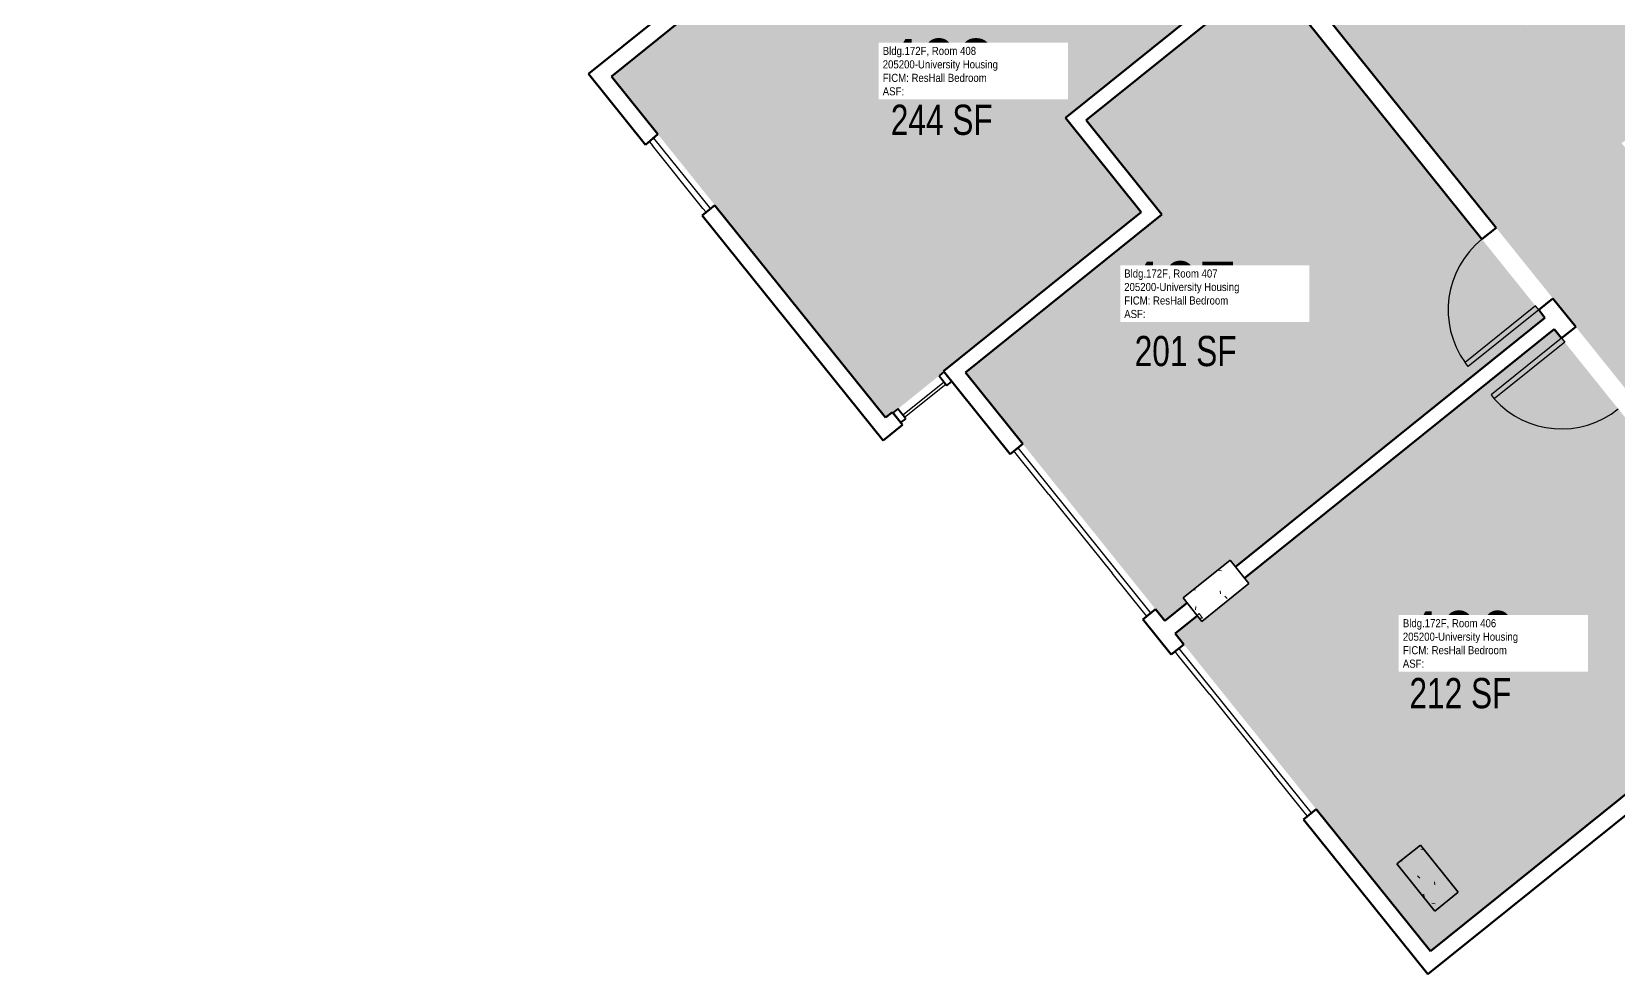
# Model space of a CAD drawing. Header units: inches. Extents: x 69234239 to 69236626, y 27656166 to 27658522.
# Drawn here: x 69235374 to 69236005, y 27656166 to 27656541 of the extents above; entities that cross this region are included whole.
import ezdxf
from ezdxf.enums import TextEntityAlignment as Align

# ---------------------------------------------------------------- set-up
doc = ezdxf.new("R2010")
doc.units = ezdxf.units.IN
doc.header["$LTSCALE"] = 100
doc.header["$MEASUREMENT"] = 0
for name, color, linetype in [('A-COLS', 5, 'CONTINUOUS'), ('A-DOOR', 2, 'CONTINUOUS'), ('A-GLAZ', 1, 'CONTINUOUS'), ('A-IDEN-RNUM', 7, 'CONTINUOUS'), ('A-IDEN-SNUM', 4, 'CONTINUOUS'), ('A-IDEN-VNUM', 4, 'CONTINUOUS'), ('A-WALL', 5, 'CONTINUOUS'), ('AREA-TEXT', 3, 'CONTINUOUS'), ('Rooms-Category-Color', 7, 'CONTINUOUS'), ('Rooms-College-Color', 7, 'CONTINUOUS'), ('Rooms-Department-Color', 7, 'CONTINUOUS'), ('Rooms-Division-Color', 7, 'CONTINUOUS'), ('Rooms-Information', 7, 'CONTINUOUS')]:
    doc.layers.add(name, color=color, linetype=linetype)
doc.styles.add('CP_AREA', font='arial.ttf', dxfattribs={"height": 15})
doc.styles.add('CP_ROOMSNUMBER', font='arial.ttf', dxfattribs={"height": 1})
doc.styles.add('CP_ROOMVNUMBER', font='arial.ttf', dxfattribs={"width": 0.85, "height": 0.075})

msp = doc.modelspace()

# ---------------------------------------------------------------- hatches: boundary and pattern name
at = {"layer": 'A-COLS', "lineweight": 5}
h = msp.add_hatch(dxfattribs=at)
h.set_pattern_fill('FP_4', color=256, angle=308.79082, style=0, pattern_type=2)
h.set_pattern_definition([(178.7908, (69235784.633, 27657305.722), (-15.37654, 22.9776), [2.88, -31.68]), (123.7908, (69235784.633, 27657305.722), (-19.1757, -22.2481), [2.304, -25.344]), (229.2418, (69235783.352, 27657307.636), (-34.5522, 0.7301), [2.448, -26.924]), (174.975, (69235778.647, 27657300.91), (-20.7198, 35.925), [4.32, -47.52]), (225.427, (69235776.92, 27657303.904), (-51.6406, 4.5404), [3.671, -40.386]), (119.975, (69235778.647, 27657300.91), (-51.6408, 4.5406), [3.456, -38.016]), (149.7908, (69235777.738, 27657305.106), (-2.30886, 27.55136), [2.88, -31.68]), (94.7908, (69235777.738, 27657305.106), (-27.5576, -10.1621), [2.304, -25.344]), (200.2418, (69235777.545, 27657307.402), (-29.8661, 17.3898), [2.448, -26.924]), (166.2908, (69235784.633, 27657305.722), (-10.25581, -7.64421), [1.267, -23.77, 1.267, -24.461, -25.44]), (166.2908, (69235784.633, 27657305.722), (-10.25581, -7.64421), [-50.765, 1.267, -24.173]), (136.2908, (69235784.633, 27657305.722), (-18.1331, -1.61451), [1.267, -13.402, 1.267, -23.194, -9.696]), (136.2908, (69235784.633, 27657305.722), (-18.1331, -1.61451), [-39.13, 1.267, -8.429]), (96.2908, (69235789.999, 27657299.046), (-12.16747, 16.52022), [1.267, -8.333, 1.267, -28.685, -39.744]), (96.2908, (69235789.999, 27657299.046), (-12.16747, 16.52022), [-39.552, 1.267, -38.477]), (86.2908, (69235792.404, 27657296.053), (-17.02624, 15.04698), [1.267, -11.213, 1.267, -18.624, -28.224]), (86.2908, (69235792.404, 27657296.053), (-17.02624, 15.04698), [-32.371, 1.267, -26.957])])
h.paths.add_polyline_path([(69235850.27, 27656330.96), (69235831.57, 27656315.92), (69235839.08, 27656306.57), (69235857.79, 27656321.61)], flags=0)
h = msp.add_hatch(dxfattribs=at)
h.set_pattern_fill('FP_8', color=256, angle=38.79082, style=0, pattern_type=2)
h.set_pattern_definition([(178.7908, (69235784.634, 27657305.722), (-15.37654, 22.9776), [2.88, -31.68]), (123.7908, (69235784.634, 27657305.722), (-19.1757, -22.2481), [2.304, -25.344]), (229.2418, (69235783.352, 27657307.636), (-34.5522, 0.7301), [2.448, -26.924]), (174.9748, (69235778.648, 27657300.91), (-20.7198, 35.925), [4.32, -47.52]), (225.427, (69235776.92, 27657303.903), (-51.6406, 4.5404), [3.671, -40.386]), (119.975, (69235778.65, 27657300.91), (-51.6408, 4.5406), [3.456, -38.016]), (149.7908, (69235777.739, 27657305.106), (-2.30886, 27.55136), [2.88, -31.68]), (94.7908, (69235777.74, 27657305.106), (-27.55756, -10.16206), [2.304, -25.344]), (200.2418, (69235777.546, 27657307.402), (-29.8661, 17.3898), [2.448, -26.924]), (166.2908, (69235784.634, 27657305.722), (-10.25581, -7.64421), [1.267, -23.77, 1.267, -24.461, -25.44]), (166.2908, (69235784.634, 27657305.722), (-10.25581, -7.64421), [-50.765, 1.267, -24.173]), (136.2908, (69235784.634, 27657305.722), (-18.1331, -1.61451), [1.267, -13.402, 1.267, -23.194, -9.696]), (136.2908, (69235784.634, 27657305.722), (-18.1331, -1.61451), [-39.13, 1.267, -8.429]), (96.2908, (69235789.999, 27657299.047), (-12.16747, 16.52022), [1.267, -8.333, 1.267, -28.685, -39.744]), (96.2908, (69235789.999, 27657299.047), (-12.16747, 16.52022), [-39.552, 1.267, -38.477]), (86.2908, (69235792.404, 27657296.054), (-17.02624, 15.04698), [1.267, -11.213, 1.267, -18.624, -28.224]), (86.2908, (69235792.404, 27657296.054), (-17.02624, 15.04698), [-32.371, 1.267, -26.957])])
h.paths.add_polyline_path([(69235941.01, 27656199.01), (69235925.97, 27656217.72), (69235916.62, 27656210.2), (69235931.66, 27656191.5)], flags=0)
at = {"layer": 'Rooms-Category-Color', "true_color": 0xadadad}
msp.add_hatch(color=253, dxfattribs=at).paths.add_polyline_path([(69235420.57, 27657225.02), (69235373.81, 27657187.43), (69235492.64, 27657039.58), (69235590.3, 27656918.09), (69235673.7, 27656814.32), (69235786.81, 27656673.59), (69235869.39, 27656570.85), (69235982.98, 27656429.53), (69236021.56, 27656381.53), (69236043.98, 27656353.63), (69236090.7, 27656391.18), (69236005.97, 27656496.6), (69236017.42, 27656505.8), (69236246.82, 27656690.18), (69236258.27, 27656699.38), (69236343, 27656593.96), (69236389.26, 27656631.14), (69236389.76, 27656631.55), (69236372.3, 27656653.28), (69236366.82, 27656660.1), (69236327.74, 27656708.71), (69236325.08, 27656712.03), (69236325.04, 27656712.08), (69236230.52, 27656829.67), (69236132.08, 27656952.14), (69236034.43, 27657073.64), (69235968.96, 27657155.09), (69235922.19, 27657117.51), (69235925.58, 27657113.29), (69235960.98, 27657069.25), (69235970.06, 27657057.95), (69236102.91, 27656892.66), (69236216.96, 27656750.77), (69236220.68, 27656746.15), (69236168.94, 27656704.56), (69236167.06, 27656706.9), (69236139, 27656684.35), (69236140.88, 27656682.01), (69236130.55, 27656673.71), (69236128.67, 27656676.05), (69236100.61, 27656653.49), (69236102.49, 27656651.16), (69236053.49, 27656611.77), (69235973.06, 27656547.12), (69235968.43, 27656543.4), (69235876.39, 27656657.91), (69235878.73, 27656659.79), (69235854.77, 27656689.61), (69235852.43, 27656687.73), (69235850.63, 27656689.97), (69235716.87, 27656856.38), (69235697.69, 27656880.24), (69235661.16, 27656925.7), (69235657.85, 27656929.81), (69235655.58, 27656932.63), (69235637.42, 27656955.24), (69235538.18, 27657078.7), (69235540.52, 27657080.58), (69235515.85, 27657111.27), (69235513.52, 27657109.39), (69235502.13, 27657123.56), (69235484.91, 27657144.98), (69235482.63, 27657147.81), (69235482.6, 27657147.86), (69235430.64, 27657212.5)])
at = {"layer": 'Rooms-Category-Color', "true_color": 0x728ef3}
for points in [[(69235659.9, 27656567.81), (69235661.7, 27656565.57), (69235643, 27656550.54), (69235641.19, 27656552.78), (69235629.84, 27656543.65), (69235604.32, 27656523.14), (69235713.29, 27656387.56), (69235716.01, 27656389.75), (69235716.25, 27656389.46), (69235736.51, 27656405.75), (69235736.28, 27656406.04), (69235814.91, 27656469.24), (69235784.83, 27656506.65), (69235861.9, 27656568.6), (69235783, 27656666.76)], [(69235823.17, 27656468.34), (69235745.03, 27656405.54), (69235824.35, 27656306.84), (69235833.17, 27656313.93), (69235831.57, 27656315.92), (69235850.27, 27656330.96), (69235852.39, 27656328.33), (69235975.49, 27656427.27), (69235865.58, 27656564.02), (69235793.09, 27656505.75)], [(69236075.77, 27656292.73), (69236068.64, 27656301.6), (69236064.94, 27656298.62), (69236049.9, 27656317.33), (69236053.61, 27656320.31), (69236011.13, 27656373.15), (69236015.91, 27656376.99), (69235979.17, 27656422.69), (69235856.07, 27656323.75), (69235856.02, 27656323.71), (69235857.74, 27656321.57), (69235839.08, 27656306.57), (69235837.24, 27656308.86), (69235828.43, 27656301.77), (69235929.92, 27656175.5)]]:
    msp.add_hatch(color=171, dxfattribs=at).paths.add_polyline_path(points)
at = {"layer": 'Rooms-College-Color', "true_color": 0xadadad}
for points in [[(69235420.57, 27657225.02), (69235373.81, 27657187.43), (69235492.64, 27657039.58), (69235590.3, 27656918.09), (69235673.7, 27656814.32), (69235786.81, 27656673.59), (69235869.39, 27656570.85), (69235982.98, 27656429.53), (69236021.56, 27656381.53), (69236043.98, 27656353.63), (69236090.7, 27656391.18), (69236005.97, 27656496.6), (69236017.42, 27656505.8), (69236246.82, 27656690.18), (69236258.27, 27656699.38), (69236343, 27656593.96), (69236389.26, 27656631.14), (69236389.76, 27656631.55), (69236372.3, 27656653.28), (69236366.82, 27656660.1), (69236327.74, 27656708.71), (69236325.08, 27656712.03), (69236325.04, 27656712.08), (69236230.52, 27656829.67), (69236132.08, 27656952.14), (69236034.43, 27657073.64), (69235968.96, 27657155.09), (69235922.19, 27657117.51), (69235925.58, 27657113.29), (69235960.98, 27657069.25), (69235970.06, 27657057.95), (69236102.91, 27656892.66), (69236216.96, 27656750.77), (69236220.68, 27656746.15), (69236168.94, 27656704.56), (69236167.06, 27656706.9), (69236139, 27656684.35), (69236140.88, 27656682.01), (69236130.55, 27656673.71), (69236128.67, 27656676.05), (69236100.61, 27656653.49), (69236102.49, 27656651.16), (69236053.49, 27656611.77), (69235973.06, 27656547.12), (69235968.43, 27656543.4), (69235876.39, 27656657.91), (69235878.73, 27656659.79), (69235854.77, 27656689.61), (69235852.43, 27656687.73), (69235850.63, 27656689.97), (69235716.87, 27656856.38), (69235697.69, 27656880.24), (69235661.16, 27656925.7), (69235657.85, 27656929.81), (69235655.58, 27656932.63), (69235637.42, 27656955.24), (69235538.18, 27657078.7), (69235540.52, 27657080.58), (69235515.85, 27657111.27), (69235513.52, 27657109.39), (69235502.13, 27657123.56), (69235484.91, 27657144.98), (69235482.63, 27657147.81), (69235482.6, 27657147.86), (69235430.64, 27657212.5)], [(69235659.9, 27656567.81), (69235661.7, 27656565.57), (69235643, 27656550.54), (69235641.19, 27656552.78), (69235629.84, 27656543.65), (69235604.32, 27656523.14), (69235713.29, 27656387.56), (69235716.01, 27656389.75), (69235716.25, 27656389.46), (69235736.51, 27656405.75), (69235736.28, 27656406.04), (69235814.91, 27656469.24), (69235784.83, 27656506.65), (69235861.9, 27656568.6), (69235783, 27656666.76)], [(69235823.17, 27656468.34), (69235745.03, 27656405.54), (69235824.35, 27656306.84), (69235833.17, 27656313.93), (69235831.57, 27656315.92), (69235850.27, 27656330.96), (69235852.39, 27656328.33), (69235975.49, 27656427.27), (69235865.58, 27656564.02), (69235793.09, 27656505.75)], [(69236075.77, 27656292.73), (69236068.64, 27656301.6), (69236064.94, 27656298.62), (69236049.9, 27656317.33), (69236053.61, 27656320.31), (69236011.13, 27656373.15), (69236015.91, 27656376.99), (69235979.17, 27656422.69), (69235856.07, 27656323.75), (69235856.02, 27656323.71), (69235857.74, 27656321.57), (69235839.08, 27656306.57), (69235837.24, 27656308.86), (69235828.43, 27656301.77), (69235929.92, 27656175.5)]]:
    msp.add_hatch(color=253, dxfattribs=at).paths.add_polyline_path(points)
at = {"layer": 'Rooms-Department-Color', "true_color": 0xacacac}
msp.add_hatch(color=253, dxfattribs=at).paths.add_polyline_path([(69235420.57, 27657225.02), (69235373.81, 27657187.43), (69235492.64, 27657039.58), (69235590.3, 27656918.09), (69235673.7, 27656814.32), (69235786.81, 27656673.59), (69235869.39, 27656570.85), (69235982.98, 27656429.53), (69236021.56, 27656381.53), (69236043.98, 27656353.63), (69236090.7, 27656391.18), (69236005.97, 27656496.6), (69236017.42, 27656505.8), (69236246.82, 27656690.18), (69236258.27, 27656699.38), (69236343, 27656593.96), (69236389.26, 27656631.14), (69236389.76, 27656631.55), (69236372.3, 27656653.28), (69236366.82, 27656660.1), (69236327.74, 27656708.71), (69236325.08, 27656712.03), (69236325.04, 27656712.08), (69236230.52, 27656829.67), (69236132.08, 27656952.14), (69236034.43, 27657073.64), (69235968.96, 27657155.09), (69235922.19, 27657117.51), (69235925.58, 27657113.29), (69235960.98, 27657069.25), (69235970.06, 27657057.95), (69236102.91, 27656892.66), (69236216.96, 27656750.77), (69236220.68, 27656746.15), (69236168.94, 27656704.56), (69236167.06, 27656706.9), (69236139, 27656684.35), (69236140.88, 27656682.01), (69236130.55, 27656673.71), (69236128.67, 27656676.05), (69236100.61, 27656653.49), (69236102.49, 27656651.16), (69236053.49, 27656611.77), (69235973.06, 27656547.12), (69235968.43, 27656543.4), (69235876.39, 27656657.91), (69235878.73, 27656659.79), (69235854.77, 27656689.61), (69235852.43, 27656687.73), (69235850.63, 27656689.97), (69235716.87, 27656856.38), (69235697.69, 27656880.24), (69235661.16, 27656925.7), (69235657.85, 27656929.81), (69235655.58, 27656932.63), (69235637.42, 27656955.24), (69235538.18, 27657078.7), (69235540.52, 27657080.58), (69235515.85, 27657111.27), (69235513.52, 27657109.39), (69235502.13, 27657123.56), (69235484.91, 27657144.98), (69235482.63, 27657147.81), (69235482.6, 27657147.86), (69235430.64, 27657212.5)])
at = {"layer": 'Rooms-Department-Color', "true_color": 0x604aed}
for points in [[(69235659.9, 27656567.81), (69235661.7, 27656565.57), (69235643, 27656550.54), (69235641.19, 27656552.78), (69235629.84, 27656543.65), (69235604.32, 27656523.14), (69235713.29, 27656387.56), (69235716.01, 27656389.75), (69235716.25, 27656389.46), (69235736.51, 27656405.75), (69235736.28, 27656406.04), (69235814.91, 27656469.24), (69235784.83, 27656506.65), (69235861.9, 27656568.6), (69235783, 27656666.76)], [(69235823.17, 27656468.34), (69235745.03, 27656405.54), (69235824.35, 27656306.84), (69235833.17, 27656313.93), (69235831.57, 27656315.92), (69235850.27, 27656330.96), (69235852.39, 27656328.33), (69235975.49, 27656427.27), (69235865.58, 27656564.02), (69235793.09, 27656505.75)], [(69236075.77, 27656292.73), (69236068.64, 27656301.6), (69236064.94, 27656298.62), (69236049.9, 27656317.33), (69236053.61, 27656320.31), (69236011.13, 27656373.15), (69236015.91, 27656376.99), (69235979.17, 27656422.69), (69235856.07, 27656323.75), (69235856.02, 27656323.71), (69235857.74, 27656321.57), (69235839.08, 27656306.57), (69235837.24, 27656308.86), (69235828.43, 27656301.77), (69235929.92, 27656175.5)]]:
    msp.add_hatch(color=173, dxfattribs=at).paths.add_polyline_path(points)
at = {"layer": 'Rooms-Division-Color', "true_color": 0xadadad}
msp.add_hatch(color=253, dxfattribs=at).paths.add_polyline_path([(69235420.57, 27657225.02), (69235373.81, 27657187.43), (69235492.64, 27657039.58), (69235590.3, 27656918.09), (69235673.7, 27656814.32), (69235786.81, 27656673.59), (69235869.39, 27656570.85), (69235982.98, 27656429.53), (69236021.56, 27656381.53), (69236043.98, 27656353.63), (69236090.7, 27656391.18), (69236005.97, 27656496.6), (69236017.42, 27656505.8), (69236246.82, 27656690.18), (69236258.27, 27656699.38), (69236343, 27656593.96), (69236389.26, 27656631.14), (69236389.76, 27656631.55), (69236372.3, 27656653.28), (69236366.82, 27656660.1), (69236327.74, 27656708.71), (69236325.08, 27656712.03), (69236325.04, 27656712.08), (69236230.52, 27656829.67), (69236132.08, 27656952.14), (69236034.43, 27657073.64), (69235968.96, 27657155.09), (69235922.19, 27657117.51), (69235925.58, 27657113.29), (69235960.98, 27657069.25), (69235970.06, 27657057.95), (69236102.91, 27656892.66), (69236216.96, 27656750.77), (69236220.68, 27656746.15), (69236168.94, 27656704.56), (69236167.06, 27656706.9), (69236139, 27656684.35), (69236140.88, 27656682.01), (69236130.55, 27656673.71), (69236128.67, 27656676.05), (69236100.61, 27656653.49), (69236102.49, 27656651.16), (69236053.49, 27656611.77), (69235973.06, 27656547.12), (69235968.43, 27656543.4), (69235876.39, 27656657.91), (69235878.73, 27656659.79), (69235854.77, 27656689.61), (69235852.43, 27656687.73), (69235850.63, 27656689.97), (69235716.87, 27656856.38), (69235697.69, 27656880.24), (69235661.16, 27656925.7), (69235657.85, 27656929.81), (69235655.58, 27656932.63), (69235637.42, 27656955.24), (69235538.18, 27657078.7), (69235540.52, 27657080.58), (69235515.85, 27657111.27), (69235513.52, 27657109.39), (69235502.13, 27657123.56), (69235484.91, 27657144.98), (69235482.63, 27657147.81), (69235482.6, 27657147.86), (69235430.64, 27657212.5)])
at = {"layer": 'Rooms-Division-Color', "true_color": 0x604aed}
for points in [[(69235659.9, 27656567.81), (69235661.7, 27656565.57), (69235643, 27656550.54), (69235641.19, 27656552.78), (69235629.84, 27656543.65), (69235604.32, 27656523.14), (69235713.29, 27656387.56), (69235716.01, 27656389.75), (69235716.25, 27656389.46), (69235736.51, 27656405.75), (69235736.28, 27656406.04), (69235814.91, 27656469.24), (69235784.83, 27656506.65), (69235861.9, 27656568.6), (69235783, 27656666.76)], [(69235823.17, 27656468.34), (69235745.03, 27656405.54), (69235824.35, 27656306.84), (69235833.17, 27656313.93), (69235831.57, 27656315.92), (69235850.27, 27656330.96), (69235852.39, 27656328.33), (69235975.49, 27656427.27), (69235865.58, 27656564.02), (69235793.09, 27656505.75)], [(69236075.77, 27656292.73), (69236068.64, 27656301.6), (69236064.94, 27656298.62), (69236049.9, 27656317.33), (69236053.61, 27656320.31), (69236011.13, 27656373.15), (69236015.91, 27656376.99), (69235979.17, 27656422.69), (69235856.07, 27656323.75), (69235856.02, 27656323.71), (69235857.74, 27656321.57), (69235839.08, 27656306.57), (69235837.24, 27656308.86), (69235828.43, 27656301.77), (69235929.92, 27656175.5)]]:
    msp.add_hatch(color=173, dxfattribs=at).paths.add_polyline_path(points)

# ---------------------------------------------------------------- linework, layer by layer
at = {"layer": 'A-COLS', "lineweight": 35}
for p, q in [((69235831.57, 27656315.92), (69235850.27, 27656330.96)), ((69235850.27, 27656330.96), (69235857.79, 27656321.61)), ((69235857.79, 27656321.61), (69235839.08, 27656306.57)), ((69235839.08, 27656306.57), (69235831.57, 27656315.92)), ((69235916.62, 27656210.2), (69235925.97, 27656217.72)), ((69235925.97, 27656217.72), (69235941.01, 27656199.01)), ((69235931.66, 27656191.5), (69235916.62, 27656210.2)), ((69235941.01, 27656199.01), (69235931.66, 27656191.5))]:
    msp.add_line(p, q, dxfattribs=at)
at = {"layer": 'A-DOOR'}
for p, q in [((69235971.74, 27656431.94), (69235943.72, 27656409.42)), ((69235972.99, 27656430.38), (69235971.74, 27656431.94)), ((69235972.99, 27656430.38), (69235944.98, 27656407.86)), ((69235982.08, 27656419.08), (69235954.06, 27656396.56)), ((69235983.33, 27656417.52), (69235955.31, 27656395)), ((69235982.08, 27656419.08), (69235983.33, 27656417.52)), ((69235944.98, 27656407.86), (69235943.72, 27656409.42)), ((69235954.06, 27656396.56), (69235955.31, 27656395))]:
    msp.add_line(p, q, dxfattribs=at)
at = {"layer": 'A-DOOR', "lineweight": 25}
for centre, start, end in [((69235972.99, 27656430.38), 128.79082, 215.60609), ((69235982.08, 27656419.08), 221.97556, 308.79082)]:
    msp.add_arc(centre, 36, start, end, dxfattribs=at)
at = {"layer": 'A-GLAZ'}
for p, q in [((69235619.38, 27656497.21), (69235620.64, 27656495.65)), ((69235640.69, 27656470.7), (69235620.64, 27656495.65)), ((69235621.04, 27656498.66), (69235643.7, 27656470.55)), ((69235640.69, 27656470.7), (69235641.94, 27656469.14)), ((69235736.6, 27656401.65), (69235720.23, 27656388.5)), ((69235720.86, 27656387.72), (69235737.23, 27656400.87)), ((69235737.23, 27656400.87), (69235736.6, 27656401.65)), ((69235720.23, 27656388.5), (69235720.86, 27656387.72)), ((69235765.9, 27656375.57), (69235818.36, 27656310.31)), ((69235765.76, 27656372.56), (69235764.35, 27656374.32)), ((69235778.28, 27656356.98), (69235765.76, 27656372.56)), ((69235778.28, 27656356.98), (69235803.34, 27656325.8)), ((69235815.87, 27656310.21), (69235803.34, 27656325.8)), ((69235817.13, 27656308.65), (69235815.87, 27656310.21)), ((69235818.36, 27656310.31), (69235818.69, 27656309.9)), ((69235829.66, 27656293.06), (69235828.4, 27656294.62)), ((69235829.96, 27656295.87), (69235882.42, 27656230.61)), ((69235842.19, 27656277.47), (69235829.66, 27656293.06)), ((69235842.19, 27656277.47), (69235867.25, 27656246.29)), ((69235879.77, 27656230.71), (69235867.25, 27656246.29)), ((69235881.03, 27656229.15), (69235879.77, 27656230.71)), ((69235882.42, 27656230.61), (69235882.59, 27656230.4))]:
    msp.add_line(p, q, dxfattribs=at)
at = {"layer": 'A-GLAZ', "lineweight": 40}
for p, q in [((69235736.51, 27656405.75), (69235734.57, 27656404.18)), ((69235734.57, 27656404.18), (69235737.7, 27656400.29)), ((69235739.65, 27656401.85), (69235736.51, 27656405.75)), ((69235737.7, 27656400.29), (69235739.65, 27656401.85))]:
    msp.add_line(p, q, dxfattribs=at)
at = {"layer": 'A-GLAZ', "lineweight": 40, "extrusion": (0, 0, -1)}
for p, q in [((69235718.2, 27656391.03), (69235716.25, 27656389.46)), ((69235716.25, 27656389.46), (69235719.38, 27656385.56)), ((69235721.33, 27656387.13), (69235718.2, 27656391.03)), ((69235719.38, 27656385.56), (69235721.33, 27656387.13))]:
    msp.add_line(p, q, dxfattribs=at)
at = {"layer": 'A-WALL', "lineweight": 50}
for p, q in [((69235956.09, 27656462.98), (69235813.68, 27656640.17)), ((69235861.9, 27656568.6), (69235784.83, 27656506.65)), ((69235793.09, 27656505.75), (69235865.58, 27656564.02)), ((69235865.58, 27656564.02), (69235950.44, 27656458.44)), ((69235604.32, 27656523.14), (69235641.19, 27656552.78)), ((69235623.24, 27656546.68), (69235595.18, 27656524.13)), ((69235595.18, 27656524.13), (69235617.83, 27656495.95)), ((69235622.8, 27656500.14), (69235604.32, 27656523.14)), ((69235784.83, 27656506.65), (69235814.91, 27656469.24)), ((69235823.17, 27656468.34), (69235793.09, 27656505.75)), ((69235617.83, 27656495.95), (69235622.8, 27656500.14)), ((69235645.45, 27656471.96), (69235640.39, 27656467.89)), ((69235713.29, 27656387.56), (69235645.48, 27656471.92)), ((69235640.39, 27656467.89), (69235712.29, 27656378.42)), ((69235814.91, 27656469.24), (69235736.28, 27656406.04)), ((69235745.03, 27656405.54), (69235823.17, 27656468.34)), ((69235950.44, 27656458.44), (69235956.09, 27656462.98)), ((69235978.64, 27656434.92), (69235972.99, 27656430.38)), ((69235987.73, 27656423.62), (69235978.64, 27656434.92)), ((69235975.49, 27656427.27), (69235852.39, 27656328.33)), ((69235972.99, 27656430.38), (69235975.49, 27656427.27)), ((69235856.07, 27656323.75), (69235979.17, 27656422.69)), ((69235979.17, 27656422.69), (69235982.08, 27656419.08)), ((69235982.08, 27656419.08), (69235987.73, 27656423.62)), ((69235736.28, 27656406.04), (69235762.79, 27656373.06)), ((69235767.85, 27656377.14), (69235745.03, 27656405.54)), ((69235716.01, 27656389.75), (69235713.29, 27656387.56)), ((69235720.09, 27656384.69), (69235716.01, 27656389.75)), ((69235712.29, 27656378.42), (69235720.09, 27656384.69)), ((69235762.79, 27656373.06), (69235767.85, 27656377.14)), ((69235833.17, 27656313.93), (69235824.35, 27656306.84)), ((69235820.63, 27656311.47), (69235815.57, 27656307.4)), ((69235815.57, 27656307.4), (69235815.96, 27656306.91)), ((69235815.96, 27656306.91), (69235826.84, 27656293.37)), ((69235824.35, 27656306.84), (69235820.63, 27656311.47)), ((69235828.43, 27656301.77), (69235837.24, 27656308.86)), ((69235831.91, 27656297.44), (69235828.43, 27656301.77)), ((69235826.84, 27656293.37), (69235831.91, 27656297.44)), ((69235928.92, 27656166.37), (69236090.75, 27656296.44)), ((69236075.77, 27656292.73), (69235929.92, 27656175.5)), ((69235884.54, 27656231.97), (69235879.47, 27656227.89)), ((69235929.92, 27656175.5), (69235884.54, 27656231.97)), ((69235879.47, 27656227.89), (69235928.92, 27656166.37))]:
    msp.add_line(p, q, dxfattribs=at)

# ---------------------------------------------------------------- texts
at = {"layer": 'A-IDEN-RNUM', "style": 'CP_ROOMSNUMBER'}
for s, p in [('0408-00', (69235712.17, 27656515.57)), ('0407-00', (69235808.19, 27656427.1)), ('0406-00', (69235918.98, 27656288.14))]:
    msp.add_text(s, height=1, dxfattribs=at).set_placement(p)
at = {"layer": 'A-IDEN-SNUM', "style": 'CP_ROOMSNUMBER'}
for s, p in [('172F040800', (69235712.17, 27656515.57)), ('172F040700', (69235808.19, 27656427.1)), ('172F040600', (69235918.98, 27656288.14))]:
    msp.add_text(s, height=1, dxfattribs=at).set_placement(p)
at = {"layer": 'A-IDEN-VNUM', "style": 'CP_ROOMVNUMBER', "width": 0.85}
for s, p in [('408', (69235712.17, 27656515.57)), ('407', (69235808.19, 27656427.1)), ('406', (69235918.98, 27656288.14))]:
    msp.add_text(s, height=22.5, dxfattribs=at).set_placement(p)
at = {"layer": 'AREA-TEXT', "style": 'CP_AREA', "width": 0.75}
for s, p in [('244 SF', (69235735.65, 27656505.92)), ('201 SF', (69235832.61, 27656414.02)), ('212 SF', (69235941.87, 27656278.08))]:
    msp.add_text(s, height=12, dxfattribs=at).set_placement(p, align=Align.MIDDLE_CENTER)

# ---------------------------------------------------------------- next in the draw order: texts
at = {"layer": 'Rooms-Information', "char_height": 3.2143, "width": 72, "attachment_point": 7, "style": 'CP_ROOMVNUMBER', "bg_fill": 3, "box_fill_scale": 1.5, "bg_fill_color": 256, "bg_fill_true_color": 13158600, "bg_fill_transparency": 0}
for s, insert in [('Bldg.172F, Room 408^M^J205200-University Housing^M^JFICM: ResHall Bedroom^M^JASF: ', (69235712.17, 27656515.57)), ('Bldg.172F, Room 407^M^J205200-University Housing^M^JFICM: ResHall Bedroom^M^JASF: ', (69235808.19, 27656427.1)), ('Bldg.172F, Room 406^M^J205200-University Housing^M^JFICM: ResHall Bedroom^M^JASF: ', (69235918.98, 27656288.14))]:
    msp.add_mtext(s, dxfattribs=dict(at, insert=insert))

doc.saveas('drawing.dxf')
